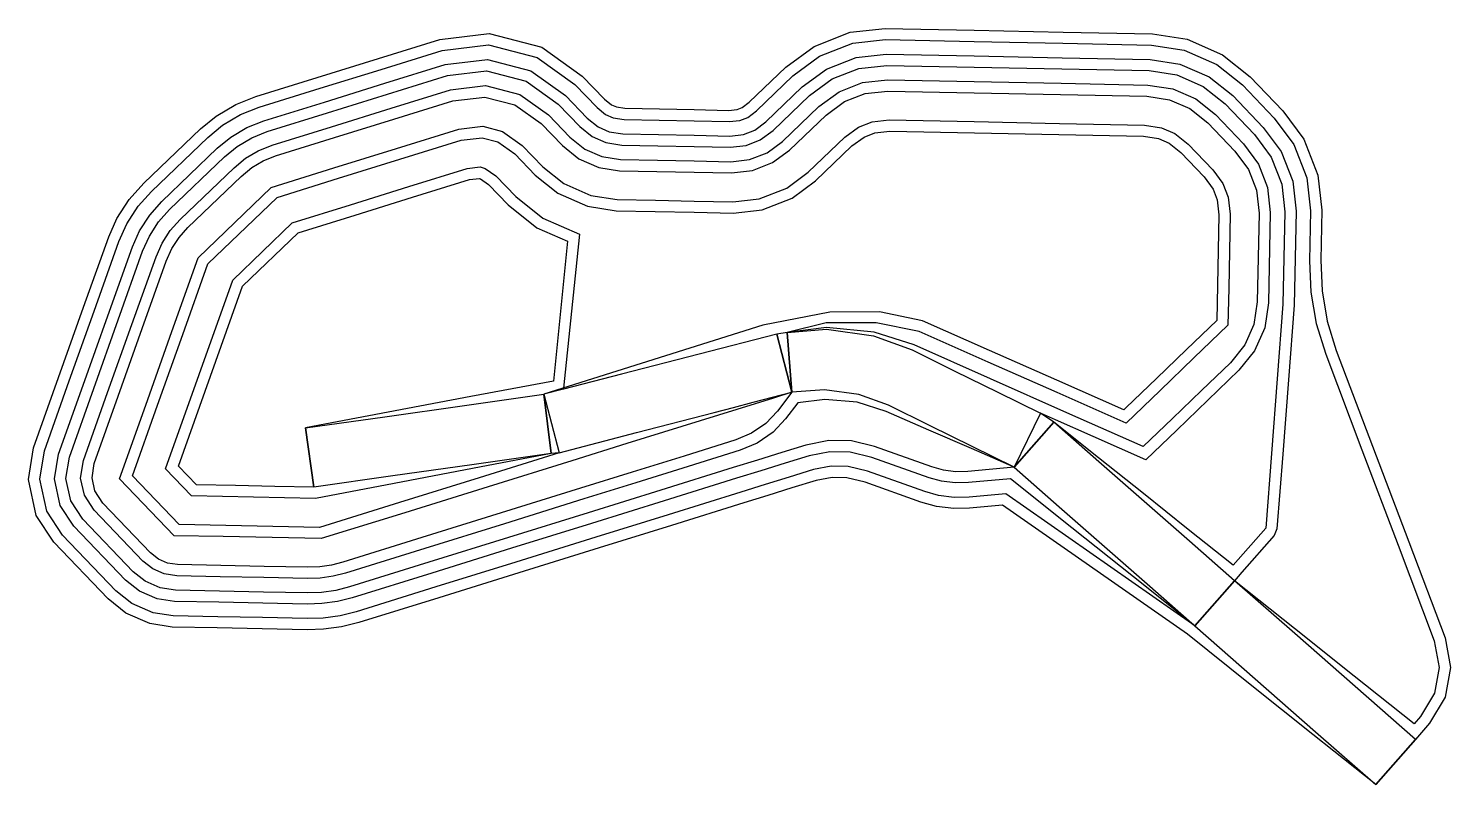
# Model space of a CAD drawing. Extents: x 476807 to 477398, y 6772336 to 6772651.
import ezdxf

# ---------------------------------------------------------------- set-up
doc = ezdxf.new("R2010")
doc.units = 0

msp = doc.modelspace()

# ---------------------------------------------------------------- linework, layer by layer
at = {"layer": 'lineEntity_1', "color": 7}
msp.add_lwpolyline([(477029.8, 6772501.14), (477029.75, 6772500.65)], dxfattribs=at)
at = {"layer": 'polyEntity_1', "color": 3}
msp.add_lwpolyline([(476922.57, 6772484.56), (476955.59, 6772489.22), (476988.62, 6772493.89), (477021.64, 6772498.56), (477024.6, 6772473.89), (476991.75, 6772469.23), (476958.9, 6772464.58), (476926.06, 6772459.93), (476922.57, 6772484.56)], close=True, dxfattribs=at)
at = {"layer": 'polyEntity_10', "color": 1}
msp.add_lwpolyline([(477043.17, 6772439.11), (477009.98, 6772428.79), (476976.8, 6772418.47), (476943.61, 6772408.16), (476936.97, 6772406.51), (476929.89, 6772405.53), (476923.33, 6772405.32), (476904.76, 6772405.7), (476886.19, 6772406.07), (476867.61, 6772406.45), (476859.21, 6772407.73), (476850.4, 6772411.59), (476843.76, 6772416.9), (476821.61, 6772439.97), (476815.03, 6772450), (476812.18, 6772463.26), (476814.06, 6772475.1), (476824.39, 6772504.1), (476834.72, 6772533.11), (476845.05, 6772562.11), (476848.28, 6772569.35), (476853.04, 6772576.71), (476858.57, 6772582.89), (476881.95, 6772605.32), (476888.07, 6772610.35), (476895.61, 6772614.81), (476903.32, 6772617.86), (476928.67, 6772625.74), (476954.02, 6772633.62), (476979.37, 6772641.51), (476998.57, 6772643.76), (477018.81, 6772638.55), (477034.53, 6772627.3), (477043.74, 6772617.7), (477047.29, 6772614.87), (477050.44, 6772613.48), (477054.94, 6772612.8), (477069.49, 6772612.5), (477084.05, 6772612.21), (477098.6, 6772611.91), (477103.12, 6772612.42), (477106.33, 6772613.67), (477109.99, 6772616.36), (477125.14, 6772630.91), (477136.2, 6772639.05), (477150.01, 6772644.44), (477163.66, 6772645.96), (477200.47, 6772645.21), (477237.29, 6772644.46), (477274.1, 6772643.72), (477287.67, 6772641.65), (477301.26, 6772635.7), (477311.98, 6772627.12), (477325.17, 6772613.38), (477333.3, 6772602.33), (477338.7, 6772588.51), (477340.22, 6772574.87), (477339.8, 6772554.07), (477340.36, 6772541.04), (477342.63, 6772527.9), (477346.56, 6772515.16), (477361.59, 6772475.46), (477376.62, 6772435.76), (477391.65, 6772396.06), (477393.69, 6772384.96), (477391.76, 6772374.28), (477385.95, 6772364.6), (477383.25, 6772361.52), (477358.39, 6772381.36), (477333.53, 6772401.21), (477308.67, 6772421.05), (477292.18, 6772402.26), (477265.97, 6772420.57), (477239.76, 6772438.88), (477213.55, 6772457.19), (477198.39, 6772455.81), (477192.19, 6772455.7), (477185.66, 6772456.52), (477179.91, 6772458.11), (477156.18, 6772466.57), (477148.14, 6772468.5), (477141.02, 6772468.64), (477133.64, 6772467.24), (477123.59, 6772464.12), (477113.54, 6772460.99), (477103.48, 6772457.87), (477073.33, 6772448.49), (477043.17, 6772439.11)], close=True, dxfattribs=at)
at = {"layer": 'polyEntity_11', "color": 5}
msp.add_lwpolyline([(477044.55, 6772434.66), (477011.27, 6772424.31), (476978, 6772413.97), (476944.72, 6772403.63), (476937.59, 6772401.88), (476930.04, 6772400.87), (476923.23, 6772400.66), (476904.56, 6772401.04), (476885.89, 6772401.42), (476867.21, 6772401.79), (476857.9, 6772403.21), (476847.97, 6772407.56), (476840.61, 6772413.45), (476817.94, 6772437.06), (476810.65, 6772448.17), (476807.44, 6772463.13), (476809.52, 6772476.26), (476819.95, 6772505.51), (476830.37, 6772534.76), (476840.79, 6772564.01), (476844.17, 6772571.58), (476849.32, 6772579.55), (476855.34, 6772586.25), (476878.98, 6772608.92), (476885.39, 6772614.18), (476893.56, 6772619.01), (476901.94, 6772622.31), (476927.43, 6772630.24), (476952.91, 6772638.16), (476978.4, 6772646.09), (476998.89, 6772648.49), (477020.81, 6772642.85), (477037.59, 6772630.84), (477046.89, 6772621.16), (477049.72, 6772618.89), (477051.75, 6772618), (477055.34, 6772617.45), (477069.69, 6772617.16), (477084.04, 6772616.87), (477098.39, 6772616.58), (477102, 6772616.98), (477104.06, 6772617.79), (477106.98, 6772619.94), (477122.13, 6772634.49), (477133.93, 6772643.17), (477148.89, 6772649.01), (477163.45, 6772650.63), (477200.46, 6772649.88), (477237.48, 6772649.12), (477274.5, 6772648.37), (477288.98, 6772646.17), (477303.69, 6772639.72), (477315.13, 6772630.57), (477328.74, 6772616.39), (477337.42, 6772604.6), (477343.27, 6772589.64), (477344.88, 6772575.08), (477344.46, 6772554.27), (477345.01, 6772541.54), (477347.17, 6772528.99), (477350.92, 6772516.81), (477366, 6772476.98), (477381.08, 6772437.15), (477396.16, 6772397.32), (477398.43, 6772384.97), (477396.19, 6772372.61), (477389.74, 6772361.84), (477383.82, 6772355.1), (477367.33, 6772336.31), (477341.26, 6772357.12), (477315.18, 6772377.94), (477289.1, 6772398.76), (477263.49, 6772416.64), (477237.89, 6772434.51), (477212.28, 6772452.39), (477198.48, 6772451.15), (477191.94, 6772451.03), (477184.74, 6772451.94), (477178.33, 6772453.72), (477155.09, 6772462.04), (477147.54, 6772463.84), (477141.41, 6772463.97), (477134.77, 6772462.71), (477124.75, 6772459.59), (477114.72, 6772456.48), (477104.7, 6772453.36), (477074.63, 6772444.01), (477044.55, 6772434.66)], close=True, dxfattribs=at)
at = {"layer": 'polyEntity_12', "color": 1}
msp.add_lwpolyline([(477027.95, 6772474.16), (476994.78, 6772463.84), (476961.62, 6772453.53), (476928.45, 6772443.21), (476908.98, 6772443.61), (476889.5, 6772444), (476870.03, 6772444.4), (476850.64, 6772464.58), (476861.1, 6772493.96), (476871.55, 6772523.34), (476882.01, 6772552.72), (476910.8, 6772580.4), (476936.3, 6772588.33), (476961.8, 6772596.26), (476987.3, 6772604.19), (476995.96, 6772605.2), (477002.47, 6772603.53), (477009.56, 6772598.45), (477018.06, 6772589.6), (477027.46, 6772582.08), (477039.78, 6772576.68), (477051.68, 6772574.87), (477067.89, 6772574.54), (477084.11, 6772574.21), (477100.32, 6772573.88), (477112.29, 6772575.21), (477124.81, 6772580.1), (477134.51, 6772587.24), (477149.66, 6772601.78), (477154.68, 6772605.48), (477159.18, 6772607.24), (477165.38, 6772607.93), (477200.53, 6772607.21), (477235.69, 6772606.5), (477270.84, 6772605.79), (477277.01, 6772604.85), (477281.43, 6772602.91), (477286.3, 6772599.01), (477296.04, 6772588.87), (477299.74, 6772583.84), (477301.5, 6772579.35), (477302.18, 6772573.15), (477301.89, 6772558.52), (477301.59, 6772543.88), (477301.29, 6772529.25), (477288.74, 6772517.2), (477276.19, 6772505.15), (477263.64, 6772493.09), (477262.6, 6772492.09), (477234.75, 6772504.43), (477206.89, 6772516.76), (477179.04, 6772529.1), (477161.11, 6772532.75), (477140.43, 6772532.72), (477112.68, 6772527.33), (477082.33, 6772517.74), (477051.99, 6772508.15), (477021.64, 6772498.56), (477027.95, 6772474.16)], close=True, dxfattribs=at)
at = {"layer": 'polyEntity_13', "color": 3}
msp.add_lwpolyline([(477021.64, 6772498.56), (477027.95, 6772474.16), (477024.6, 6772473.89), (477021.64, 6772498.56)], close=True, dxfattribs=at)
at = {"layer": 'polyEntity_14', "color": 3}
msp.add_lwpolyline([(477118.47, 6772523.57), (477124.72, 6772499.37), (477122.73, 6772524.29), (477118.47, 6772523.57)], close=True, dxfattribs=at)
at = {"layer": 'polyEntity_15', "color": 3}
msp.add_lwpolyline([(477228.08, 6772490.63), (477217.02, 6772468.21), (477233.51, 6772487.01), (477228.08, 6772490.63)], close=True, dxfattribs=at)
at = {"layer": 'polyEntity_16', "color": 5}
msp.add_lwpolyline([(477038.22, 6772455.02), (477005.21, 6772444.76), (476972.21, 6772434.49), (476939.21, 6772424.23), (476934.01, 6772422.92), (476928.7, 6772422.17), (476923.35, 6772421.99), (476905.25, 6772422.35), (476887.15, 6772422.72), (476869.04, 6772423.09), (476863.88, 6772423.87), (476859.1, 6772425.97), (476855.02, 6772429.23), (476834.69, 6772450.4), (476830.67, 6772456.54), (476829.13, 6772463.72), (476830.28, 6772470.96), (476840.34, 6772499.23), (476850.4, 6772527.49), (476860.46, 6772555.75), (476862.98, 6772561.39), (476866.33, 6772566.58), (476870.44, 6772571.19), (476892.88, 6772592.74), (476897.65, 6772596.66), (476902.97, 6772599.8), (476908.71, 6772602.08), (476933.42, 6772609.77), (476958.13, 6772617.45), (476982.85, 6772625.14), (476997.43, 6772626.85), (477011.64, 6772623.19), (477023.58, 6772614.65), (477032.48, 6772605.38), (477038.59, 6772600.48), (477045.77, 6772597.34), (477053.51, 6772596.16), (477068.79, 6772595.85), (477084.07, 6772595.54), (477099.36, 6772595.23), (477107.14, 6772596.1), (477114.44, 6772598.95), (477120.74, 6772603.59), (477135.9, 6772618.14), (477144.31, 6772624.32), (477154.03, 6772628.12), (477164.41, 6772629.28), (477200.5, 6772628.54), (477236.59, 6772627.81), (477272.67, 6772627.08), (477283, 6772625.51), (477292.56, 6772621.32), (477300.71, 6772614.79), (477312.39, 6772602.63), (477318.58, 6772594.22), (477322.38, 6772584.49), (477323.53, 6772574.12), (477322.77, 6772536.55), (477321.2, 6772526.23), (477317.01, 6772516.66), (477310.49, 6772508.51), (477297.57, 6772496.1), (477284.65, 6772483.69), (477271.73, 6772471.29), (477249.9, 6772480.96), (477234.28, 6772487.89), (477228.08, 6772490.63), (477217.02, 6772468.21), (477199.31, 6772475.95), (477181.6, 6772483.68), (477163.88, 6772491.41), (477151.83, 6772495.2), (477138.39, 6772496.41), (477127.23, 6772494.99), (477122.1, 6772488.38), (477116.86, 6772482.86), (477110.23, 6772478.25), (477103.23, 6772475.26), (477081.56, 6772468.51), (477059.89, 6772461.77), (477038.22, 6772455.02)], close=True, dxfattribs=at)
at = {"layer": 'polyEntity_17', "color": 5}
msp.add_lwpolyline([(477033.27, 6772470.93), (476998.55, 6772460.13), (476963.83, 6772449.33), (476929.11, 6772438.54), (476908.74, 6772438.95), (476888.37, 6772439.36), (476868, 6772439.77), (476845.28, 6772463.43), (476856.18, 6772494.06), (476867.08, 6772524.69), (476877.98, 6772555.32), (476908.36, 6772584.52), (476934.35, 6772592.61), (476960.34, 6772600.69), (476986.32, 6772608.77), (476996.28, 6772609.94), (477004.47, 6772607.83), (477012.63, 6772601.99), (477021.22, 6772593.05), (477029.9, 6772586.1), (477041.09, 6772581.2), (477052.08, 6772579.52), (477068.09, 6772579.2), (477084.1, 6772578.87), (477100.11, 6772578.55), (477111.16, 6772579.78), (477122.54, 6772584.22), (477131.5, 6772590.81), (477146.65, 6772605.36), (477152.41, 6772609.6), (477158.05, 6772611.8), (477165.17, 6772612.59), (477200.52, 6772611.88), (477235.88, 6772611.16), (477271.24, 6772610.44), (477278.32, 6772609.37), (477283.86, 6772606.94), (477289.45, 6772602.47), (477299.62, 6772591.88), (477303.86, 6772586.11), (477306.06, 6772580.47), (477306.85, 6772573.36), (477306.54, 6772557.98), (477306.23, 6772542.6), (477305.92, 6772527.22), (477291.8, 6772513.67), (477277.69, 6772500.12), (477263.57, 6772486.56), (477234.92, 6772499.26), (477206.27, 6772511.96), (477177.61, 6772524.66), (477159.69, 6772528.3), (477139.01, 6772528.28), (477122.73, 6772524.29), (477118.47, 6772523.57), (477124.72, 6772499.37), (477117.1, 6772497), (477109.48, 6772494.63), (477101.86, 6772492.26), (477078.99, 6772485.15), (477056.13, 6772478.04), (477033.27, 6772470.93)], close=True, dxfattribs=at)
at = {"layer": 'polyEntity_18', "color": 3}
msp.add_lwpolyline([(477118.47, 6772523.57), (477086.19, 6772515.24), (477053.92, 6772506.9), (477029.75, 6772500.65), (477021.64, 6772498.56), (477027.95, 6772474.16), (477060.17, 6772482.69), (477092.45, 6772491.03), (477100.51, 6772493.12), (477108.58, 6772495.2), (477116.65, 6772497.28), (477124.72, 6772499.37), (477118.47, 6772523.57)], close=True, dxfattribs=at)
at = {"layer": 'polyEntity_2', "color": 3}
msp.add_lwpolyline([(477292.18, 6772402.26), (477308.67, 6772421.05), (477289.88, 6772437.54), (477271.09, 6772454.03), (477252.3, 6772470.52), (477233.51, 6772487.01), (477217.02, 6772468.21), (477235.81, 6772451.73), (477254.6, 6772435.24), (477273.39, 6772418.75), (477292.18, 6772402.26)], close=True, dxfattribs=at)
at = {"layer": 'polyEntity_3', "color": 3}
msp.add_lwpolyline([(477217.02, 6772468.21), (477199.62, 6772476.8), (477182.22, 6772485.39), (477164.83, 6772493.97), (477152.49, 6772498.5), (477138.32, 6772500.45), (477124.72, 6772499.37), (477122.73, 6772524.29), (477139.04, 6772525.59), (477158.57, 6772522.9), (477174.69, 6772516.98), (477192.49, 6772508.2), (477210.28, 6772499.42), (477228.08, 6772490.63), (477217.02, 6772468.21)], close=True, dxfattribs=at)
at = {"layer": 'polyEntity_4', "color": 3}
msp.add_lwpolyline([(477367.33, 6772336.31), (477383.82, 6772355.1), (477358.77, 6772377.08), (477333.72, 6772399.07), (477308.67, 6772421.05), (477292.18, 6772402.26), (477317.23, 6772380.28), (477342.28, 6772358.29), (477367.33, 6772336.31)], close=True, dxfattribs=at)
at = {"layer": 'polyEntity_5', "color": 1}
msp.add_lwpolyline([(476922.57, 6772484.56), (476926.06, 6772459.93), (476909.79, 6772460.26), (476893.53, 6772460.59), (476877.26, 6772460.92), (476869.79, 6772468.7), (476878.66, 6772493.61), (476887.52, 6772518.52), (476896.39, 6772543.44), (476919.51, 6772565.66), (476943.26, 6772573.04), (476967.02, 6772580.43), (476990.77, 6772587.82), (476994.82, 6772588.29), (476995.3, 6772588.17), (476998.61, 6772585.8), (477006.8, 6772577.27), (477018.77, 6772567.69), (477031.42, 6772562.15), (477029.51, 6772542.79), (477027.59, 6772523.43), (477025.68, 6772504.06), (476991.31, 6772497.56), (476956.94, 6772491.06), (476922.57, 6772484.56)], close=True, dxfattribs=at)
at = {"layer": 'polyEntity_6', "color": 5}
msp.add_lwpolyline([(477021.64, 6772498.56), (477024.6, 6772473.89), (476991.98, 6772467.68), (476959.37, 6772461.46), (476926.75, 6772455.25), (476875.24, 6772456.29), (476864.43, 6772467.55), (476892.36, 6772546.03), (476917.07, 6772569.78), (476941.31, 6772577.32), (476965.56, 6772584.86), (476989.8, 6772592.4), (476995.14, 6772593.03), (476997.3, 6772592.47), (477001.67, 6772589.34), (477009.95, 6772580.72), (477021.2, 6772571.72), (477036.41, 6772565.05), (477034.21, 6772543.75), (477032, 6772522.44), (477029.8, 6772501.14), (477021.64, 6772498.56)], close=True, dxfattribs=at)
at = {"layer": 'polyEntity_7', "color": 1}
msp.add_lwpolyline([(477036.83, 6772459.47), (477003.91, 6772449.23), (476970.99, 6772438.99), (476938.06, 6772428.75), (476933.36, 6772427.53), (476928.55, 6772426.83), (476923.44, 6772426.65), (476905.44, 6772427.01), (476887.44, 6772427.38), (476869.44, 6772427.74), (476865.19, 6772428.39), (476861.53, 6772429.99), (476858.18, 6772432.68), (476838.35, 6772453.32), (476835.04, 6772458.37), (476833.87, 6772463.84), (476834.81, 6772469.81), (476844.78, 6772497.82), (476854.75, 6772525.84), (476864.72, 6772553.85), (476867.09, 6772559.16), (476870.05, 6772563.74), (476873.67, 6772567.82), (476895.84, 6772589.14), (476900.33, 6772592.83), (476905.03, 6772595.6), (476910.09, 6772597.63), (476934.67, 6772605.27), (476959.24, 6772612.91), (476983.82, 6772620.56), (476997.1, 6772622.12), (477009.63, 6772618.89), (477020.51, 6772611.11), (477029.33, 6772601.93), (477036.16, 6772596.46), (477044.46, 6772592.82), (477053.11, 6772591.5), (477068.6, 6772591.19), (477084.08, 6772590.88), (477099.57, 6772590.56), (477108.27, 6772591.53), (477116.7, 6772594.83), (477123.75, 6772600.01), (477138.9, 6772614.56), (477146.58, 6772620.2), (477155.16, 6772623.56), (477164.62, 6772624.61), (477200.51, 6772623.88), (477236.39, 6772623.15), (477272.27, 6772622.42), (477281.69, 6772620.99), (477290.13, 6772617.29), (477297.56, 6772611.34), (477308.82, 6772599.62), (477314.46, 6772591.95), (477317.81, 6772583.37), (477318.87, 6772573.9), (477318.12, 6772536.95), (477316.68, 6772527.54), (477312.98, 6772519.1), (477307.04, 6772511.66), (477294.94, 6772500.05), (477282.85, 6772488.43), (477270.75, 6772476.82), (477238.99, 6772490.89), (477207.23, 6772504.97), (477175.47, 6772519.04), (477158.88, 6772524.36), (477139.03, 6772526.27), (477122.73, 6772524.29), (477124.72, 6772499.37), (477118.72, 6772491.59), (477113.81, 6772486.42), (477107.96, 6772482.35), (477101.4, 6772479.55), (477079.88, 6772472.86), (477058.36, 6772466.17), (477036.83, 6772459.47)], close=True, dxfattribs=at)
at = {"layer": 'polyEntity_8', "color": 1}
msp.add_lwpolyline([(477040, 6772449.29), (477006.95, 6772439.01), (476973.89, 6772428.73), (476940.83, 6772418.45), (476935.17, 6772417.02), (476929.22, 6772416.18), (476923.39, 6772415.98), (476905.1, 6772416.35), (476886.81, 6772416.73), (476868.53, 6772417.1), (476862.2, 6772418.06), (476855.97, 6772420.79), (476850.97, 6772424.79), (476829.98, 6772446.65), (476825.04, 6772454.19), (476823.02, 6772463.55), (476824.44, 6772472.45), (476834.59, 6772500.96), (476844.74, 6772529.47), (476854.89, 6772557.98), (476857.68, 6772564.26), (476861.54, 6772570.23), (476866.12, 6772575.35), (476888.89, 6772597.23), (476894.2, 6772601.59), (476900.32, 6772605.2), (476906.71, 6772607.74), (476931.67, 6772615.51), (476956.63, 6772623.27), (476981.6, 6772631.03), (476997.84, 6772632.94), (477014.22, 6772628.72), (477027.52, 6772619.2), (477036.53, 6772609.82), (477041.72, 6772605.66), (477047.45, 6772603.15), (477054.02, 6772602.15), (477069.04, 6772601.85), (477084.07, 6772601.54), (477099.09, 6772601.24), (477105.69, 6772601.97), (477111.52, 6772604.25), (477116.87, 6772608.19), (477132.02, 6772622.74), (477141.39, 6772629.62), (477152.59, 6772634), (477164.14, 6772635.28), (477200.49, 6772634.55), (477236.84, 6772633.81), (477273.19, 6772633.07), (477284.68, 6772631.32), (477295.69, 6772626.5), (477304.77, 6772619.23), (477316.99, 6772606.5), (477323.88, 6772597.14), (477328.26, 6772585.94), (477329.54, 6772574.39), (477328.76, 6772536.03), (477326.39, 6772505), (477324.02, 6772473.96), (477321.65, 6772442.92), (477308.09, 6772427.47), (477289.45, 6772442.35), (477270.8, 6772457.24), (477252.15, 6772472.12), (477233.51, 6772487.01), (477217.02, 6772468.21), (477197.81, 6772466.47), (477192.76, 6772466.37), (477187.76, 6772467.01), (477182.9, 6772468.35), (477158.97, 6772476.87), (477149.5, 6772479.13), (477140.09, 6772479.32), (477130.54, 6772477.44), (477120.48, 6772474.32), (477110.42, 6772471.19), (477100.36, 6772468.06), (477070.18, 6772458.68), (477040, 6772449.29)], close=True, dxfattribs=at)
at = {"layer": 'polyEntity_9', "color": 5}
msp.add_lwpolyline([(477041.39, 6772444.84), (477008.25, 6772434.54), (476975.11, 6772424.24), (476941.98, 6772413.93), (476935.82, 6772412.4), (476929.38, 6772411.52), (476923.29, 6772411.32), (476904.9, 6772411.69), (476886.52, 6772412.07), (476868.13, 6772412.44), (476860.89, 6772413.54), (476853.54, 6772416.77), (476847.82, 6772421.34), (476826.32, 6772443.73), (476820.66, 6772452.36), (476818.28, 6772463.42), (476819.9, 6772473.61), (476830.14, 6772502.37), (476840.38, 6772531.12), (476850.63, 6772559.88), (476853.57, 6772566.49), (476857.82, 6772573.06), (476862.89, 6772578.72), (476885.93, 6772600.83), (476891.52, 6772605.42), (476898.26, 6772609.4), (476905.32, 6772612.2), (476930.42, 6772620), (476955.52, 6772627.81), (476980.62, 6772635.61), (476998.16, 6772637.67), (477016.23, 6772633.02), (477030.58, 6772622.74), (477039.69, 6772613.27), (477044.16, 6772609.69), (477048.76, 6772607.67), (477054.42, 6772606.81), (477069.24, 6772606.51), (477084.06, 6772606.21), (477098.87, 6772605.91), (477104.57, 6772606.54), (477109.25, 6772608.37), (477113.86, 6772611.76), (477129.01, 6772626.31), (477139.12, 6772633.74), (477151.46, 6772638.57), (477163.93, 6772639.95), (477200.48, 6772639.21), (477237.03, 6772638.47), (477273.59, 6772637.73), (477285.99, 6772635.84), (477298.13, 6772630.52), (477307.92, 6772622.68), (477320.57, 6772609.51), (477328, 6772599.41), (477332.82, 6772587.07), (477334.21, 6772574.6), (477333.42, 6772535.63), (477331.05, 6772504.61), (477328.67, 6772473.59), (477326.3, 6772442.56), (477325.15, 6772439.84), (477311.74, 6772424.56), (477308.67, 6772421.05), (477292.18, 6772402.26), (477266.64, 6772422.64), (477241.11, 6772443.02), (477215.58, 6772463.4), (477198.06, 6772461.81), (477192.51, 6772461.71), (477186.84, 6772462.42), (477181.71, 6772463.84), (477157.89, 6772472.33), (477148.91, 6772474.48), (477140.5, 6772474.65), (477131.92, 6772472.99), (477121.86, 6772469.86), (477111.8, 6772466.74), (477101.74, 6772463.61), (477071.56, 6772454.22), (477041.39, 6772444.84)], close=True, dxfattribs=at)

doc.saveas('drawing.dxf')
